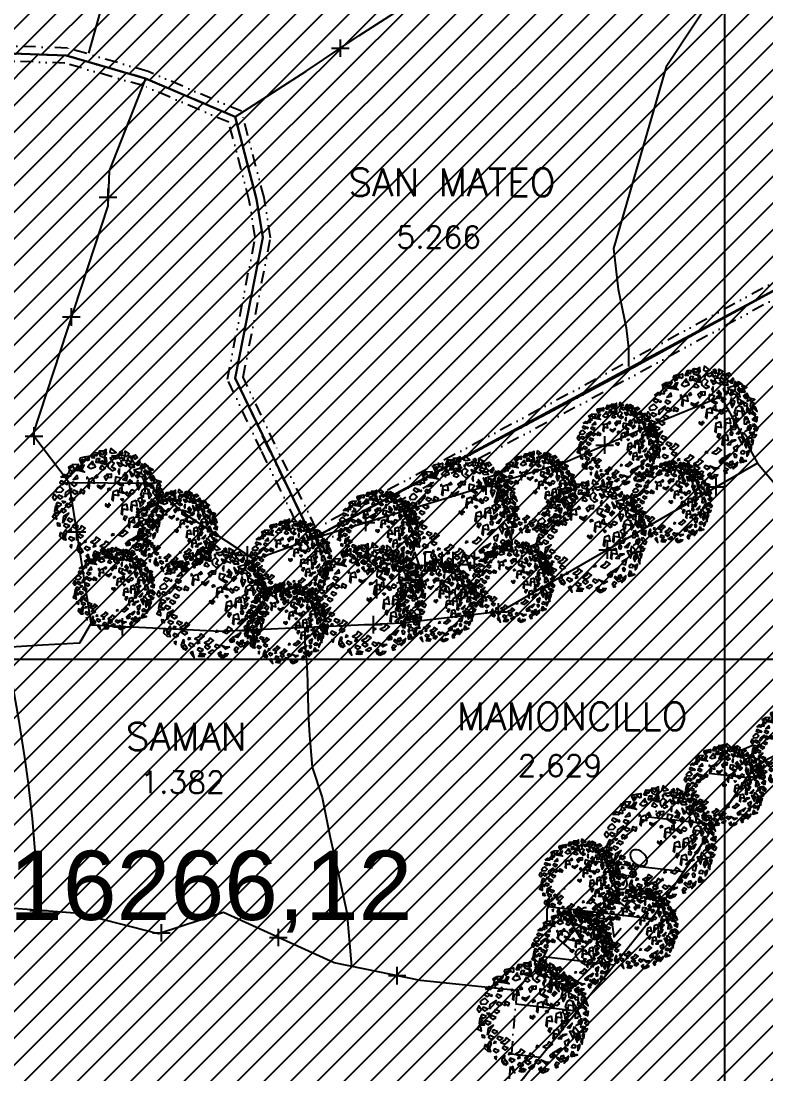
# Model space of a CAD drawing. Extents: x 14987 to 28539, y 5455 to 9112.
# Drawn here: x 23415.8 to 23712.2, y 5932 to 6351.1 of the extents above; entities that cross this region are included whole.
import ezdxf
from ezdxf.enums import TextEntityAlignment as Align

# ---------------------------------------------------------------- set-up
doc = ezdxf.new("R2010")
doc.units = 0
doc.header["$LTSCALE"] = 10
doc.header["$MEASUREMENT"] = 0
doc.header["$PDMODE"] = 2
doc.header["$PDSIZE"] = 3.5
doc.linetypes.add('DASHDOT', pattern=[1, 0.5, -0.25, 0, -0.25])
doc.linetypes.add('DIVIDE', pattern=[1.25, 0.5, -0.25, 0, -0.25, 0, -0.25])
for name, color, linetype in [('ARBOL4', 76, 'Continuous'), ('CANO', 5, 'DIVIDE'), ('CERCO', 2, 'Continuous'), ('COORD', 8, 'Continuous'), ('COORDENADAS', 1, 'Continuous'), ('DIV-', 5, 'Continuous'), ('HOJA', 8, 'Continuous'), ('PUA', 1, 'Continuous'), ('R', 1, 'Continuous'), ('r-100', 6, 'Continuous'), ('R-100B', 6, 'Continuous'), ('R60', 2, 'Continuous'), ('RASTROJO', 2, 'DASHDOT')]:
    doc.layers.add(name, color=color, linetype=linetype)
doc.styles.add('textstyle3', font='romans', dxfattribs={"width": 0.8})
doc.styles.add('textstyle4', font='')
doc.styles.add('textstyle5', font='Arial.ttf')
doc.styles.get('textstyle4').set_extended_font_data('simplex')
pattern_1 = [(45, (2299.249111823256, 0), (-5.303300858899106, 5.303300858899107), [])]

# ---------------------------------------------------------------- blocks, each defined once
blk = doc.blocks.new('DEC1')
for points in [[(-17.825703, 50.144688), (-15.340965, 55.637398), (-11.893769, 55.47501800000001), (-12.802246, 52.160138), (-14.540878, 53.42951800000001), (-15.347061, 51.420148), (-14.679306, 50.283108)], [(-10.286347, 57.002498), (-6.6363528, 53.17397800000001), (-4.977264, 55.300948), (-2.322731000000001, 54.024758), (-2.654549000000001, 58.704078), (-5.6409073, 57.002498)], [(2.096442999999999, 60.253408), (0.9954449999999992, 56.15172800000001), (3.318161, 54.875548), (7.299967000000001, 55.726328)], [(13.272677, 57.002498), (10.949967, 55.726328), (12.609047, 54.024758), (14.268137, 54.875548)], [(16.259037, 52.323198), (16.922667, 53.599378), (16.590857, 57.002498), (20.904477, 54.450148), (17.918117, 51.472418)], [(-38.104163, 42.886048), (-35.982343, 39.207198), (-33.437553, 39.947208), (-31.223573, 43.364378)], [(-27.902623, 48.490098), (-28.642653, 45.945318), (-26.266303, 45.915268), (-25.694743, 47.690008)], [(-22.482173, 47.292998), (-22.915303, 48.664658), (-25.556323, 50.836408), (-20.701343, 52.08181800000001), (-20.707443, 47.864548)], [(-17.061733, 46.095918), (-21.688173, 40.867878), (-18.577893, 39.165388), (-13.789101, 40.946228), (-14.889992, 43.454908), (-16.965533, 43.184148)], [(-12.70607, 49.248398), (-13.313744, 45.632738), (-10.937401, 45.602688), (-9.258873000000001, 49.08602800000001)], [(-2.654549000000001, 51.047028), (-4.645447000000001, 48.49467800000001), (-3.318176, 45.091538), (-1.990913000000001, 46.793108)], [(2.322716, 47.218508), (-1.327278, 43.815368), (-0.6636500000000005, 40.41222800000001), (3.318161, 37.009098), (6.636337000000001, 38.710668), (2.654525999999999, 40.837618), (5.309077, 44.666158)], [(2.654525999999999, 51.897798), (6.304517000000001, 49.345458), (10.949967, 51.047028), (8.959067, 52.748598), (6.304517000000001, 51.897798)], [(19.245397, 47.643888), (12.277227, 47.218508), (13.272677, 43.815368), (17.918117, 41.688418), (18.913577, 44.240768), (17.254487, 45.516938)], [(21.568117, 51.047028), (27.209017, 53.17397800000001), (29.531737, 50.621628), (26.545377, 48.920058), (26.21355700000001, 51.047028), (24.222657, 50.196248), (23.890837, 48.920058)], [(24.554477, 46.793108), (21.568117, 44.666158), (23.227197, 42.964588), (26.877177, 44.240768)], [(25.549927, 37.859878), (32.186277, 39.561448), (34.177167, 43.389968), (33.18171700000001, 35.307528), (29.199917, 34.882128)], [(31.522627, 48.069288), (29.863537, 46.367708), (28.536287, 43.389968), (32.186277, 45.516938)], [(36.83170700000001, 44.240768), (35.836257, 42.539188), (37.163527, 41.263018), (40.481707, 41.688418)], [(-44.56138300000001, 31.83134799999999), (-39.273253, 31.705098), (-39.60409299999999, 34.382268), (-36.824663, 35.356908), (-40.36806299999999, 38.431048), (-41.276543, 35.116178)], [(-31.801213, 37.37235800000001), (-27.415503, 38.148518), (-25.333863, 42.636518), (-27.944843, 42.431948), (-29.220293, 39.953298)], [(-12.277245, 32.75517800000001), (-14.599968, 30.628218), (-13.604515, 29.777438), (-11.2818, 30.628218)], [(-7.2999881, 42.539188), (-9.290886, 39.136068), (-5.6409073, 37.859878), (-3.981812000000001, 39.136068)], [(-1.990913000000001, 33.180578), (-4.977264, 30.628218), (-3.318176, 27.225088), (-0.9954599999999996, 30.202838)], [(10.949967, 39.136068), (9.622696999999999, 36.15830800000001), (10.618147, 33.605958), (10.949967, 36.15830800000001)], [(15.927217, 35.307528), (16.922667, 29.777438), (14.268137, 28.075868), (17.918117, 26.799688), (19.245397, 31.479008)], [(23.890837, 30.202838), (21.568117, 37.009098), (25.218107, 32.329788)], [(29.531737, 34.031358), (28.536287, 31.053608), (36.499887, 31.479008), (33.18171700000001, 34.456738)], [(37.495347, 38.28527800000001), (35.836257, 35.732928), (38.15897699999999, 34.031358), (41.47715700000001, 34.031358), (38.15897699999999, 35.307528)], [(40.813507, 40.41222800000001), (40.481707, 39.136068), (42.804427, 37.43447800000001), (45.458957, 37.859878)], [(-42.472623, 24.672728), (-44.131713, 23.396548), (-42.804433, 22.971158)], [(-32.518103, 32.329788), (-36.831723, 28.075868), (-31.854473, 28.926648)], [(-22.563583, 30.628218), (-22.563583, 28.50124799999999), (-21.568133, 29.352038)], [(-5.6409073, 20.844198), (-7.963623, 18.291858), (-11.2818, 20.418808), (-11.2818, 22.120378), (-7.963623, 20.844198), (-4.313629000000001, 22.971158)], [(6.636337000000001, 30.628218), (6.304517000000001, 25.523518), (13.272677, 21.26959799999999), (14.931767, 22.120378), (9.290877, 25.098128), (12.277227, 29.352038)], [(21.568117, 28.075868), (20.240847, 25.098128), (22.231747, 24.247348), (23.890837, 25.948898)], [(29.863537, 27.650488), (28.536287, 22.971158), (30.527177, 17.441068), (32.186277, 20.418808), (29.863537, 22.120378)], [(35.504437, 27.650488), (36.168077, 22.120378), (39.154437, 21.69499799999999), (40.813507, 23.821948)], [(44.795317, 26.374298), (42.804427, 28.075868), (42.472607, 29.777438), (43.799877, 31.053608), (46.45441700000001, 29.352038)], [(46.45441700000001, 20.844198), (44.463497, 22.120378), (42.472607, 21.26959799999999), (42.804427, 19.568028), (45.458957, 19.142638)], [(49.772577, 26.799688), (48.445307, 25.098128), (50.436227, 23.396548), (53.754397, 25.523518)], [(-52.427143, 19.568028), (-50.104423, 20.844198), (-46.786243, 17.441068), (-49.10897300000001, 14.888718), (-53.754413, 14.463338), (-54.418043, 17.441068)], [(-45.12715300000001, 9.784017999999996), (-44.46352300000001, 14.463338), (-38.490813, 18.717258), (-39.818083, 15.739508)], [(-30.195383, 13.187148), (-28.536293, 17.866458), (-25.218123, 16.164898), (-26.213573, 13.187148), (-27.872663, 14.463338)], [(-0.6636500000000005, 18.717258), (0.6636280000000001, 19.142638), (1.659081, 17.441068), (-0.6636500000000005, 16.590288)], [(18.581767, 15.739508), (16.922667, 13.187148), (19.245397, 11.060198), (21.236297, 11.910978), (19.577217, 13.612548)], [(40.481707, 17.015668), (43.799877, 11.910978), (41.47715700000001, 8.507848), (41.145337, 11.910978)], [(48.77712699999999, 16.164898), (48.445307, 12.761768), (50.76803699999999, 11.060198), (52.09530700000001, 13.187148)], [(51.09984700000001, 20.418808), (52.09530700000001, 16.590288), (56.077117, 13.187148), (54.418027, 17.866458)], [(-52.427143, -0.8507690000000006), (-55.081683, 0.4253999999999989), (-56.077133, -5.104706), (-55.081683, -6.380874500000001), (-50.436243, -6.380874500000001), (-51.099873, -5.104706), (-53.754413, -4.253914)], [(-48.44533300000001, 5.530107999999999), (-46.786243, 3.828518), (-44.795343, 5.104708)], [(-0.6636500000000005, 1.276168999999999), (-2.322731000000001, 0.4253999999999989), (-1.327278, -0.4253840000000002), (0, 0)], [(29.531737, 7.231658), (31.854457, 4.679317999999999), (32.186277, 0), (35.504437, 3.403137), (33.513537, 9.784017999999996)], [(46.45441700000001, 6.380877999999998), (46.122607, 4.679317999999999), (43.468057, 5.104708), (43.799877, 7.657058)], [(49.44076699999999, 0.4253999999999989), (49.772577, -4.679306), (43.799877, -7.231651), (47.44985700000001, -3.828529)], [(52.09530700000001, 5.955488), (54.086217, 3.403137), (55.745307, 4.679317999999999), (54.418027, 8.082457999999999)], [(-47.449883, -17.015672), (-46.45443299999999, -9.784004), (-41.145353, -6.8062664), (-44.131713, -11.06018)], [(30.195357, -3.828529), (28.536287, -5.5300902), (29.863537, -6.8062664)], [(50.436227, -9.784004), (51.09984700000001, -13.187141), (53.754397, -13.187141), (55.41348699999999, -10.634796), (53.090757, -11.06018)], [(-50.76805299999999, -17.015672), (-50.436243, -19.993412), (-52.427143, -19.568022), (-52.75896299999999, -16.590282)], [(47.11805700000001, -15.739494), (45.127137, -17.866462), (46.122607, -22.120372), (48.445307, -19.568022)], [(-45.458983, -31.478992), (-46.786243, -26.799672), (-44.46352300000001, -23.396552), (-43.468073, -26.374292), (-44.46352300000001, -28.075852)], [(48.11349700000001, -26.799672), (45.127137, -28.501252), (45.458957, -32.755162), (47.11805700000001, -30.202822)], [(20.572657, -34.456732), (16.922667, -37.859872), (18.249947, -39.986832), (21.236297, -38.285262)], [(24.554477, -39.561442), (23.890837, -40.837612), (27.872647, -44.66614199999999), (34.508987, -42.53917199999999), (32.186277, -40.41222199999999), (27.872647, -41.688402)], [(38.15897699999999, -36.583692), (38.82261699999999, -39.136042), (45.127137, -37.434482)], [(-28.204473, -43.38997199999999), (-32.518103, -44.240752), (-30.195383, -47.218492), (-26.545393, -46.367702)], [(-11.2818, -55.300932), (-13.936333, -51.472412), (-10.286347, -51.472412), (-7.963623, -52.323192)], [(9.622696999999999, -56.151712), (6.304517000000001, -54.024762), (8.295417, -52.748592), (8.959067, -53.173982), (12.277227, -53.173982), (12.277227, -51.472412), (15.595407, -51.897802), (14.268137, -54.024762)], [(22.563567, -50.621622), (25.218107, -49.77084199999999), (22.563567, -48.069272)]]:
    blk.add_lwpolyline(points, close=True)
at = {"style": 'textstyle3', "width": 0.8, "flags": 1}
blk.add_attdef('ESTCODE', (0, 0), '', height=0.7, dxfattribs=at)
blk = doc.blocks.new('A$C3B855193')
for p, q in [((3.911890878393592, 4.032597189156125), (4.161890878393592, 4.032597189156125)), ((4.036890878393592, 3.907597189156125), (4.036890878393592, 4.157597189156125))]:
    blk.add_line(p, q)
for points in [[(3.644432828650616, 7.798898150942962), (3.789167226595162, 7.685898781363788), (3.663194266450763, 7.381626502621723), (3.437209474202411, 7.45974577547099), (3.283157122172874, 7.743878888075937), (3.454600822629651, 7.867517735295281)], [(4.640185552534974, 7.633294273635637), (4.77668355824119, 7.293166004220762), (4.938087470348806, 7.387402274224206), (5.076107322359166, 7.237084242469699), (5.174978842207087, 7.54670352537068), (4.939101428976238, 7.513940916017709)], [(5.520491059380928, 7.524333262860315), (5.344264845335407, 7.28869321384007), (5.46093337451493, 7.14690098715262), (5.739005999099716, 7.099342847147324)], [(1.360617242281676, 6.693358533036989), (1.180103553690901, 6.590845284351582), (1.152771152968077, 6.729226062175536), (1.333284568237429, 6.831739947527565)], [(2.344436177265471, 7.240808685166317), (2.353131332818406, 7.444694819418919), (1.973840161036235, 7.356922154035798), (1.919798553301175, 7.258664756059447), (2.046768380558747, 6.962905096750889), (2.109879339761185, 7.04003662287188), (2.091492161542142, 7.232296292417297)], [(2.859516715488393, 7.161703171245227), (2.796528643749638, 7.009566348570637), (2.932194963560053, 6.91769339748967)], [(3.221041934571796, 7.066714199596642), (3.537097050009443, 7.152358932792199), (3.971176897534208, 6.888365169622019), (3.745316361582776, 6.891479733558746)], [(4.241510396696798, 7.304649475558392), (4.114913791698958, 7.375397464772044), (4.124108036129877, 7.279267157325567)], [(5.001088206707744, 6.880162266966881), (4.612354843198436, 7.038527307526881), (4.802560071479135, 6.744896053079654)], [(5.341725947094496, 6.972344514433754), (5.511012313568015, 6.714335112891188), (5.853643974334114, 6.704470696932511), (5.769256008268954, 6.865111742280072), (5.576587855043247, 6.878568572017)], [(6.156112161000872, 7.028005953847644), (5.973867907048467, 7.005566904730571), (6.036905460270834, 6.853451301104869), (6.165519191635056, 6.865569429926403)], [(6.228049310549684, 6.650184687076549), (6.303539953633461, 6.715251034826695), (6.369623292761632, 6.942754543164704), (6.581611394908779, 6.667693894833221), (6.312945164291555, 6.552815237595851)], [(0.5848941902409024, 5.960034245904598), (0.8465340168385631, 6.172432300232453), (1.126684221976042, 6.117567030778455), (0.9643092363200196, 5.972802038382326), (0.8287688094849677, 5.989671737181645)], [(1.451309936991168, 6.48210172448325), (1.938933881861009, 6.616381724630797), (2.273625025990073, 6.359758269511046), (1.921168929174062, 6.433621270908558)], [(3.845825125600536, 6.209073076293212), (4.18908765877369, 6.231339920601265), (4.171447707728836, 5.973575831947386), (3.95465652324478, 5.955564524028753), (3.990560796878326, 6.096074253356885)], [(5.164833281736674, 6.19988365121748), (5.029416201210497, 6.141749004449458), (5.110790941834997, 6.101625938921492)], [(6.299987460110318, 6.272364603614923), (5.840685086843408, 6.424021062963402), (5.817303846734065, 6.179467217824521), (6.06157192999324, 5.9232549874984), (6.191201502652617, 6.061912641744367), (6.117234135171733, 6.186654958642807)], [(6.619744940452169, 6.08121811072944), (6.37293890429962, 6.021082952292037), (6.43597626619699, 5.868967794332971), (6.703626663546407, 5.857308663800561)], [(6.536878195301978, 6.431665581439974), (6.954493920167875, 6.423598137995416), (7.038374979263349, 6.199688481411776), (6.802497011362304, 6.166925407737393), (6.835793661761105, 6.312313178821979), (6.685829072212466, 6.308719772734245), (6.631688705310768, 6.235128301595551)], [(7.179558819345377, 6.139098588668423), (7.035571890703343, 5.802073987312603), (7.216335422446406, 5.754579987870439), (7.207638738568569, 5.550693725309484), (7.496486127589796, 5.699715310071176), (7.306528638403309, 5.843338948459863)], [(0.9340504474773828, 5.585743005289642), (0.617621836458579, 5.725110578855613), (0.5184827984685283, 5.582472717987573), (0.7084394241316123, 5.438849334710759)], [(1.760811090548496, 5.486194618323608), (1.444382479529692, 5.625562191889579), (1.345243441539642, 5.482924331021539), (1.535200067202726, 5.339300947744725)], [(2.928383309083522, 5.953095881689457), (2.594314747019862, 5.834699366601549), (2.513936600187113, 5.274791130745514), (2.613449407079744, 5.192416048185404), (2.648855202144815, 5.632940973211514), (3.001310796439418, 5.559078510084911)], [(5.58139737984922, 5.603121217814206), (5.382495940364451, 5.692866865021872), (5.35553748056441, 5.606236055072356), (5.473188580409658, 5.481610183801459)], [(6.340351733598506, 5.553653837878441), (6.069270937325903, 5.587393101777088), (6.087781917000559, 5.32013013408332), (6.214379303525375, 5.249382080757782)], [(7.008987311695371, 5.490431729656274), (6.792072198900104, 5.547424366650235), (6.611682793938391, 5.369906345385624), (6.756293017582445, 5.331911493719004)], [(7.724981586900139, 5.439582015306265), (7.433748677797093, 5.397571181523794), (7.415983361114927, 5.214810873139635), (7.578980972307775, 4.984556215591896)], [(0.2981645730858058, 4.535944585462419), (0.1260975010970116, 4.787325369532168), (-3.520109297e-07, 4.558057526381221), (0.1539286537097335, 4.348928759343615)], [(0.7715646797726183, 4.567842439905162), (0.4551360687538146, 4.707210013471133), (0.3559970307637639, 4.564572152603093), (0.5459536564268479, 4.420948769326279)], [(1.624632288483108, 4.40385264587273), (1.308203677464304, 4.543220219438702), (1.209064639474253, 4.400582358570661), (1.399021265137337, 4.256958975293847)], [(1.826758007654925, 4.929055540131384), (1.510329396636122, 5.068423113697356), (1.411190358646071, 4.925785252829315), (1.601146984309155, 4.782161869552501)], [(4.64570103074697, 5.076512803420407), (4.31163246868331, 4.958116288332499), (4.231254321850561, 4.398208052476464), (4.330767128743192, 4.315832969916354), (4.366172923808263, 4.756357894942464), (4.718628518102866, 4.682495431815861)], [(5.004450366124119, 4.855055146510529), (4.778466601392026, 4.93317378224795), (4.82318952255047, 5.202565136593499), (4.931522804971438, 5.249072690015064), (4.940965570023545, 5.002934702398161), (5.176144169388537, 4.828686140769012)], [(5.889628668214565, 4.959851886310765), (5.645505055675542, 5.080221419882747), (5.474185556851401, 4.881577991084187), (5.727253764554969, 4.815086702914649)], [(6.901277537467132, 5.068904226612306), (6.584848817119758, 5.208272054844926), (6.386320627226866, 5.073005968291024), (6.278486124027937, 4.726482518838198), (6.477512265151251, 4.56173288170605), (6.504096647367797, 4.873375597762347), (6.820401576064672, 4.809011396109009)], [(7.208261391437537, 5.175674011698954), (7.145524496315028, 4.873530347472982), (7.380827879314992, 4.624277604919365), (7.43474559957455, 4.797539116139848), (7.308023464946547, 4.943291267623192)], [(7.82347741642919, 4.639174165603623), (7.678743291806066, 4.752172898516174), (7.615756220079133, 4.600037259151053), (7.715269663638386, 4.517662449912367)], [(0.6704298412576088, 4.037209836496158), (0.3540012302388051, 4.17657741006213), (0.2548621922487544, 4.033939549194089), (0.4448188179118384, 3.890316165917276)], [(1.353092222806035, 3.97403938507402), (1.036663611787231, 4.113406958639992), (0.9375245737971802, 3.970769097771951), (1.127481199460264, 3.827145714495138)], [(3.894658378544366, 4.003333633534316), (3.795146517974301, 4.085708443748032), (3.768187803507611, 3.999077524469946), (3.831547934151445, 3.92620082041401)], [(5.005074300525974, 4.480035960442846), (5.068434176503159, 4.407159147058341), (4.987308757159322, 4.297274423737331), (4.869657219999797, 4.421901313674824)], [(5.302232395149524, 4.067902487635571), (4.968163833085864, 3.949505972547664), (4.887785686253115, 3.389597736691629), (4.987298493145746, 3.307222654131519), (5.022704288210817, 3.747747579157628), (5.37515988250542, 3.673885116031025)], [(5.962929651151619, 4.34082220794469), (5.628861089087959, 4.222425692856782), (5.54848294225521, 3.662517457000747), (5.647995749147841, 3.580142374440638), (5.683401544212912, 4.020667299466747), (6.035857138507515, 3.946804836340144)], [(6.514785354824461, 3.877198456245806), (6.189910763870298, 3.662672270378044), (6.00902348967459, 3.785169781799498), (6.027535141547652, 3.517907004660493), (6.361729233241475, 3.561299357478707)], [(6.62249681236808, 4.298725550932689), (6.396635639750027, 4.301839841547993), (6.261343815532591, 4.1687016691769), (6.432912772298108, 4.217336990793173)], [(7.390893187907498, 4.00312015835858), (7.17335564892775, 4.435133737284428), (6.983896865166518, 4.278741651541841), (6.975450885231159, 3.924847892108108), (7.16515854493143, 3.93123147001366), (7.201061545231731, 4.071740652698946)], [(7.48183539522265, 3.641855115289232), (7.264795971466178, 3.773852588529056), (7.201808899739245, 3.621716949163934), (7.382820793577071, 3.424215638817986)], [(7.607185620501655, 4.321147298641813), (7.706574171097365, 4.313776924994244), (7.914170384460105, 4.427916720383262), (7.86957125495216, 4.083521739458432), (7.598365508318516, 4.192265572648186)], [(7.67104466637822, 3.94825543554743), (7.960638355230856, 3.647252260797965), (7.861623663561501, 3.429611237672052), (7.671666764576993, 3.573235257615488), (7.798014493635795, 3.652495776238871), (7.68943260859721, 3.755996093987719), (7.59911249948083, 3.742240959125128)], [(0.0023664131501562, 3.132982425851704), (0.1735614289928908, 3.406629335241448), (0.2733233658411893, 3.174246909498998), (0.282642065921372, 3.003113185128)], [(0.9991193993746574, 3.59501566221199), (0.6826907883558537, 3.734383235777962), (0.583551750365803, 3.591745374909921), (0.773508376028887, 3.448121991633108)], [(1.479510326635372, 2.938042155958937), (1.163081715616568, 3.077409729524909), (1.063942677626517, 2.934771868656868), (1.253899303289601, 2.791148485380055)], [(5.341509373734089, 3.173356210346543), (5.133662374432445, 3.209224102830288), (5.061731754189722, 3.003209536384212), (5.170313639228305, 2.899709218635364), (5.233300710955239, 3.051844858000485)], [(5.804362736252862, 3.14349475838069), (5.470294174189202, 3.025098243292782), (5.389916027356453, 2.465190007436747), (5.489428834249083, 2.382814924876638), (5.524834629314155, 2.823339849902747), (5.877290223608758, 2.749477386776144)], [(6.208547582028325, 3.3204044209813), (5.982687682743516, 3.323519258239451), (5.982936922027753, 3.173511660390462), (6.136615415130935, 3.114389944558999)], [(6.407449576183289, 3.230659238095043), (6.777296518905132, 3.564568734792731), (6.579142515924303, 3.204290487465399)], [(6.940294239426549, 3.334313822578342), (7.230013184587925, 2.958307122225807), (7.528177563041814, 2.93619545464025), (6.986387804628097, 2.778662033099772), (6.850472882200068, 3.020542855351151)], [(7.753539983769969, 3.233096996389546), (7.59985958066692, 3.292217892256739), (7.374000228024958, 3.295331456181645), (7.609179354728003, 3.121083422540568)], [(1.226672341719004, 2.533750455393983), (0.9102437307001998, 2.673118028959955), (0.8111046927101491, 2.530480168091914), (1.001061318373233, 2.386856784815101)], [(1.381870658432036, 2.193828540282084), (1.228191998905083, 2.25294867666031), (1.183218705761253, 2.133566469704347)], [(1.8461247827238, 2.483214499988362), (1.529696171704996, 2.622582073554334), (1.430557133714945, 2.479944212686293), (1.620513759378029, 2.336320829409479)], [(2.067897691876504, 2.538377615921164), (1.968883636873771, 2.320736866116674), (1.680036429850154, 2.171715208685942), (1.987395225080172, 2.053474061645527), (2.339229058164089, 2.354631167116384)], [(6.408196657369379, 2.780636171226654), (6.074002748973204, 2.73724163508715), (5.776335665778322, 2.45933910698655), (6.01126518985193, 2.435097761206417), (6.056113012001266, 2.629486417615504)], [(6.562374539029081, 2.421498896352015), (6.228429596595721, 2.228097399030144), (6.282970688387294, 2.026339278961532), (6.463732432952838, 1.978845929809771)], [(6.805376547456893, 2.976163616767143), (6.588585362972837, 2.95815230884851), (6.833331409723687, 2.462763570999294), (6.932220845084302, 2.755408119728278)], [(7.293871957143067, 2.585415895798045), (7.086025867829468, 2.621283424936591), (7.041177499037287, 2.426896041860748), (7.131870467068202, 2.215638596640388), (7.122426983353046, 2.461776501935854)], [(7.519980185724069, 2.432293824036104), (7.429662533250402, 2.418538235804538), (7.384812891124977, 2.224150306085849), (7.484450681004924, 2.06677233458929)], [(7.654899424348393, 2.790443939823526), (7.519357724180098, 2.807313091979999), (7.474385372412419, 2.687929781150074), (7.592162138548543, 2.488299429276172)], [(0.5195647775784824, 1.778809236579865), (0.5642876167405002, 2.048200781925401), (0.6999526632176702, 1.956327284201588), (0.691008478035259, 1.902448083799209), (0.7817008994233277, 1.691191911912093), (0.8900341818442965, 1.737699465333657), (0.953643988436625, 1.514815200088262), (0.7819504120289889, 1.541183677396483)], [(1.58064516515038, 1.598827165750363), (1.264216554131576, 1.738194739316334), (1.165077516141526, 1.595556878448294), (1.35503414180461, 1.45193349517148)], [(2.212739238812454, 1.788338520016323), (1.89631062779365, 1.927706093582294), (1.7971715898036, 1.785068232714254), (1.987128215466684, 1.64144484943744)], [(3.117172752255662, 1.729794214791255), (3.01815869725293, 1.512153464986765), (2.729311490229312, 1.363131807556033), (3.036670285459331, 1.244890660515618), (3.388504118543247, 1.546047765986475)], [(4.413102066715384, 1.899121326372349), (4.259423407188431, 1.958241462750574), (4.214450114044601, 1.838859255794611)], [(5.099129100159852, 2.243670402011428), (5.000115045157119, 2.026029652206939), (4.711267838133502, 1.877007994776207), (5.01862663336352, 1.758766847735791), (5.370460466447437, 2.059923953206648)], [(6.021330498444435, 1.813940314645633), (5.787024619224266, 1.46316139247005), (5.506873777420165, 1.518026388602625), (5.714470354128103, 1.632167093979689)], [(6.428327184530613, 1.538319731450417), (6.455161196708739, 1.699955695979109), (6.346579584991577, 1.803455377061336), (6.247315654037985, 1.73582195178441), (6.292786484374139, 1.555190066916358)], [(6.89818577605876, 1.489839859878063), (6.753575997756332, 1.527835430532742), (6.699658187472998, 1.354572372657592), (6.925767962708668, 1.201450210871876)], [(6.735063435895224, 1.795098571016946), (6.788981429476205, 1.968359445570806), (6.888245360429798, 2.035992870847731), (7.005771977293638, 1.986370480168016), (6.969992959968833, 1.770857225236813)], [(1.225348850305367, 1.106056444521953), (1.352069438278703, 0.9603043830623839), (1.387848455603508, 1.175817637993587)], [(1.983929429857939, 1.281600263993019), (1.884541242607427, 1.288971547628634), (1.749622913971149, 0.9308210684960128), (2.06642538391631, 0.5664420981565579), (2.138356550801879, 0.7724553912693906), (1.939205680707876, 1.012209081992681)], [(2.431145718811194, 1.385245139152175), (2.277467059284242, 1.444365275530401), (2.232493766140411, 1.324983068574438)], [(2.705771798730447, 0.916584667464276), (2.389343187711643, 1.055952241030248), (2.290204149721592, 0.9133143801622071), (2.480160775384676, 0.7696909968853934)], [(3.101164690444875, 1.094660859745091), (2.947486030917923, 1.153780996123316), (2.902512737774092, 1.034398789167353)], [(3.787191723889343, 1.43920993538417), (3.688177668886611, 1.221569185579681), (3.399330461862993, 1.072547528148949), (3.706689257093012, 0.9543063811085335), (4.058523090176928, 1.25546348657939)], [(3.843540064967564, 0.7649747725874194), (3.52711145394876, 0.9043423461533912), (3.427972415958709, 0.7617044852853505), (3.617929041621793, 0.6180811020085368)], [(4.551485711830318, 0.8155117423231505), (4.235057100811514, 0.9548793158891222), (4.135918062821464, 0.8122414550210816), (4.325874688484547, 0.6686180717442679)], [(5.209953812720922, 0.7900993016432531), (4.894023298270619, 0.6294515155183924), (4.568277324821556, 0.9399523321042258), (4.884704516519019, 0.8005849032263139)], [(5.507495875618938, 1.143006210670684), (5.390094151718639, 1.117624165759282), (5.344622774739639, 1.298257323960578), (5.516191731505157, 1.346892645576852)], [(5.63459032251863, 0.7722427524376312), (5.52650648903666, 0.5757269371683145), (5.653103157701161, 0.5049789752868055), (5.833492316673594, 0.6824975695513751)], [(6.193896412346902, 1.262545244865952), (5.968161132704211, 1.190656283199607), (5.923313037233453, 0.9962682634571429), (6.095005976974468, 0.9698995128274981)], [(6.528213577028177, 1.230933888783446), (6.311672541816405, 1.062914619670625), (6.203837374618712, 0.7163909605630394), (6.45640693976095, 0.9499152500914523)], [(2.545352963566633, 0.4968354447407974), (2.400992061203244, 0.384822507558443), (2.681640744909198, 0.0299420424064665)], [(3.325224239735243, 0.5880979143377497), (3.008795628716439, 0.7274654879037215), (2.909656590726388, 0.5848276270356808), (3.099613216389472, 0.4412042437588671)], [(3.440347217437134, 0.1304826095958838), (3.250389681786004, 0.2741063562178971), (2.988626782200893, 0.1367120107907622), (3.196472508169293, 0.10084357166417)], [(4.117304326414266, 0.496157311101042), (3.927471264417156, 0.5647779501294679), (3.68384734108822, 0.38513122432499), (3.909831313372302, 0.3070138614755891)], [(4.587163191263836, 0.4476768028620657), (4.388634973713792, 0.3124113076378885), (4.461189512131378, 0.1434049694616277), (4.669035283111666, 0.1075373036623697), (4.578467316722842, 0.2437911139510893)]]:
    blk.add_lwpolyline(points, close=True)
at = {"xscale": 0.0692855676280715, "yscale": 0.0692855676280715, "zscale": 0.0692855676280715}
blk.add_blockref('DEC1', (4.019082092985514, 3.890503030827063), dxfattribs=at)

msp = doc.modelspace()

# ---------------------------------------------------------------- hatches: boundary and pattern name
at = {"layer": 'COORDENADAS', "true_color": 0xe60000, "transparency": 33554687}
h = msp.add_hatch(dxfattribs=at)
h.set_pattern_fill('LINE', color=1, scale=60, angle=45, style=0, pattern_type=0)
h.set_pattern_definition([(45, (4432.520505406585, 1.3642e-12), (-5.303300858899106, 5.303300858899107), [])])
h.paths.add_polyline_path([(23082.71445548926, 6531.279213188714), (23082.51731819651, 6531.478454390023), (23321.60260775517, 6761.995608380687), (23538.9017951201, 7063.062606782868), (23646.07097646744, 7237.818913019201), (23741.13560775516, 7393.853108380693), (23829.56012132933, 7538.988556116431), (23938.8136077556, 7718.311608381411), (23969.42956946791, 7766.817230911377), (24140.91860775516, 8042.890608380691), (24178.69760775517, 8048.730608380688), (24189.83760775517, 8044.084608380687), (24203.97660775516, 8020.355608380688), (24209.12760775517, 8003.79360838069), (24215.23960775516, 7990.136608380691), (24225.03260775517, 7981.417608380693), (24228.98060775516, 7979.205608380694), (24231.82560775516, 7978.27460838069), (24269.18694468689, 7949.65658681878), (24293.86577491976, 7930.753106544033), (24263.41660775517, 7900.026608380698), (24207.03960775516, 7661.555608380692), (24195.53660775517, 7556.012608380687), (24195.50823096966, 7555.72691408053), (24155.66260775516, 7559.684608380693), (24165.32520122943, 7375.547761270868), (24169.17956984384, 7320.778332765649), (24174.30360775517, 7256.826608380693), (24180.47114215387, 7238.920413094694), (24177.684385036, 7232.516414153484), (24178.8894998549, 7227.554185350408), (24192.86801869906, 7117.528128667685), (24200.03481925842, 7065.937368357224), (24210.32064548512, 7003.164458674642), (24216.31066855057, 6966.138110791141), (24266.92121475583, 6953.946736554412), (24271.41260775516, 6952.823608380689), (24276.50860775516, 6952.446608380688), (24472.96390835839, 6915.747374381862), (24512.12931015965, 6908.253901750243), (24549.17365075417, 6901.391161231933), (24555.91410775516, 6900.16210838069), (24585.95688971228, 6895.078867065725), (24644.04460775516, 6886.66460838069), (24703.85529339992, 6877.710841197299), (24698.70860775516, 6831.161608380692), (24720.50360775516, 6796.817608380687), (24710.35660775517, 6777.568608380691), (24724.48160775517, 6776.08160838069), (24708.20560775516, 6745.57960838069), (24711.97060775516, 6716.635608380694), (24721.4524009106, 6692.89068621073), (24721.21468684272, 6690.37133840023), (24720.35307625568, 6687.341519720081), (24706.47008564082, 6654.382034190038), (24680.18653094467, 6599.962885393104), (24684.9267132126, 6482.973859780547), (24688.01960775517, 6450.18760838069), (24749.53460775517, 6386.905608380691), (24773.16821140741, 6338.366692883197), (24764.76858189628, 6334.465338793854), (24761.46860775516, 6332.932608380693), (24749.83445832648, 6327.359766460182), (24740.88860775517, 6324.347608380694), (24691.26160775516, 6303.588608380688), (24654.16360775517, 6278.144608380692), (24533.05660775516, 6237.083608380691), (24404.18060775517, 6226.790608380693), (24352.30560775517, 6223.505608380689), (24311.35860775517, 6218.425608380688), (24233.94760775517, 6177.309608380693), (24166.28760775516, 6142.622608380688), (24143.60960775516, 6141.074608380693), (24060.46760775516, 6145.34860838069), (24026.29860775516, 6152.129608380693), (23979.05260775516, 6145.475608380691), (23932.15660775516, 6142.982608380688), (23913.31660775517, 6146.830608380694), (23876.50832443271, 6132.855226862154), (23880.59460775516, 6158.355608380688), (23872.41760775516, 6188.458608380691), (23854.37460775516, 6207.065608380694), (23766.49960775516, 6222.460608380691), (23750.44360775517, 6235.272608380689), (23722.20860775516, 6247.538608380692), (23531.78860775517, 6145.088608380688), (23501.01260775516, 6208.978608380688), (23512.00460775516, 6264.906608380687), (23509.51160775516, 6280.249608380688), (23500.96460775517, 6312.994608380691), (23465.28860775517, 6328.24260838069), (23433.73160775517, 6337.383608380694), (23322.80160775517, 6341.457608380694), (23297.72360775516, 6330.148608380693), (23283.09860775516, 6315.568608380691), (23267.40760775517, 6275.765608380691), (23227.91460775516, 6248.390608380691), (23216.18246678391, 6242.583326254645), (23209.24154352429, 6239.147644763718), (23192.99060775516, 6231.103608380688), (23166.12105729749, 6235.723450595098), (23148.87348112951, 6268.540342630132), (23146.72272320486, 6308.894183308102), (23147.57631726538, 6333.858888989631), (23144.70968995889, 6337.810857006976), (23149.5390795015, 6421.826152173822), (23143.65098774116, 6459.878252102216), (23136.96846218654, 6476.215194323087), (23104.19132264553, 6502.541919611373), (23082.71445548926, 6531.279213188716), (23082.51992822051, 6531.480970878198)], flags=0)
at = {"layer": 'COORDENADAS', "true_color": 0x0075eb, "transparency": 33554687}
h = msp.add_hatch(dxfattribs=at)
h.set_pattern_fill('LINE', color=150, scale=60, angle=45, style=0, pattern_type=0)
h.set_pattern_definition(pattern_1)
h.paths.add_polyline_path([(23227.91460775516, 6248.390608380691), (23267.40760775517, 6275.765608380691), (23283.09860775516, 6315.56860838069), (23297.72360775516, 6330.148608380692), (23322.80160775517, 6341.457608380693), (23433.73160775517, 6337.383608380693), (23465.28860775517, 6328.242608380689), (23500.96460775517, 6312.99460838069), (23509.51160775516, 6280.249608380687), (23512.00460775516, 6264.906608380687), (23501.01260775516, 6208.978608380687), (23531.78860775517, 6145.088608380687), (23653.19853651809, 6209.875457164955), (23722.20860775516, 6247.538608380692), (23750.44360775517, 6235.272608380688), (23766.49960775516, 6222.46060838069), (23854.37460775516, 6207.065608380693), (23872.41760775516, 6188.45860838069), (23880.59460775516, 6158.355608380687), (23874.19725761701, 6118.433053736884), (23806.35332393851, 6098.486608458927), (23785.00787101379, 6075.017749281742), (23759.46360775516, 6062.54960838069), (23733.85760775516, 6068.122608380687), (23707.65860775516, 6054.436608380693), (23667.90160775516, 5995.451608380692), (23609.134592757, 5922.192151271574), (23548.94360775517, 5835.217608380688), (23516.35460775517, 5757.663608380692), (23473.47560775516, 5691.71060838069), (23451.05556494227, 5669.670031973077), (23432.97974134811, 5662.343146682742), (23429.32112891955, 5658.911927249305), (23426.82756369266, 5656.573344075457), (23419.24988633324, 5649.466640557748), (23417.52860775516, 5647.85260838069), (23417.12273320275, 5653.497420645796), (23414.34343818298, 5692.151232575366), (23409.49629521553, 5759.564210084649), (23314.75360775516, 5971.789608380688), (23251.22119060391, 6168.730058571422)], flags=0)
at = {"layer": 'COORDENADAS', "true_color": 0x00753b, "transparency": 33554687}
h = msp.add_hatch(dxfattribs=at)
h.set_pattern_fill('LINE', color=116, scale=60, angle=45, style=0, pattern_type=0)
h.set_pattern_definition(pattern_1)
h.paths.add_polyline_path([(23417.52860775516, 5647.85260838069), (23432.97974134811, 5662.343146682742), (23451.05556494227, 5669.670031973077), (23473.47560775516, 5691.71060838069), (23516.35460775517, 5757.663608380692), (23548.94360775517, 5835.217608380688), (23609.134592757, 5922.192151271574), (23667.90160775516, 5995.451608380692), (23707.65860775516, 6054.436608380693), (23732.95173192554, 6068.31976709343), (23759.46360775516, 6062.54960838069), (23785.00787101379, 6075.017749281742), (23806.35332393851, 6098.486608458927), (23874.19725761701, 6118.433053736884), (23964.85760775516, 6004.626608380688), (23944.17260775516, 5966.286608380691), (23855.4288713984, 5896.224070938301), (23823.60960775516, 5882.78260838069), (23786.27760775516, 5876.027608380693), (23722.97860775516, 5847.012608380694), (23686.91460775516, 5808.624608380687), (23652.82060775517, 5759.692608380687), (23632.69560775517, 5749.08560838069), (23540.98779357054, 5672.020559690963), (23521.60860775517, 5662.237608380692), (23488.89760775516, 5637.741608380693), (23473.68260775516, 5627.455608380693), (23447.64860775516, 5605.677608380687), (23418.08160775516, 5640.161608380691)], flags=0)

# ---------------------------------------------------------------- linework, layer by layer
at = {"layer": 'CANO'}
msp.add_lwpolyline([(23722.20860775516, 6247.538608380692), (23645.90260775516, 6205.893608380688), (23531.78860775517, 6145.088608380687), (23514.02760775516, 6181.418608380689), (23501.01260775516, 6208.978608380687), (23512.00460775516, 6264.906608380687), (23509.51160775516, 6280.249608380687), (23500.96460775517, 6312.99460838069), (23465.28860775517, 6328.242608380689), (23433.73160775517, 6337.383608380693), (23322.80160775517, 6341.457608380693), (23297.72360775516, 6330.148608380692), (23283.09860775516, 6315.56860838069), (23267.40760775517, 6275.765608380691), (23227.91460775516, 6248.390608380691), (23192.99060775516, 6231.103608380687), (23166.08260775516, 6235.796608380693), (23148.87348112951, 6268.540342630131)], dxfattribs=at)
at = {"layer": 'CANO', "color": 152, "true_color": 0x2a7dc6}
for points in [[(23722.05879393037, 6250.874551823485), (23644.47860246696, 6208.534145125539), (23533.11940225245, 6149.197024622851), (23516.73167508068, 6182.718004756307), (23504.14649720057, 6209.36783206141), (23515.05211974647, 6264.856338042766), (23512.45008408022, 6280.870390681043), (23503.49593833698, 6315.175234762323), (23466.2992201037, 6331.073193042987), (23434.2111772197, 6340.368018279949), (23322.20919206455, 6344.481387860063), (23295.99240025111, 6332.658846245175), (23280.53722967739, 6317.251230042439), (23264.95047110321, 6277.712656877688), (23226.38647241519, 6250.981604182671), (23192.53927674784, 6234.227610610867), (23168.0516936739, 6238.498467878822), (23151.83430810379, 6269.355220512433)], [(23722.35842157996, 6244.202664937899), (23647.32661304335, 6203.253071635835), (23530.45781325788, 6140.980192138523), (23511.32354042964, 6180.119212005071), (23497.87871830976, 6208.589384699963), (23508.95709576385, 6264.956878718607), (23506.57313143011, 6279.628826080331), (23498.43327717335, 6310.813981999057), (23464.27799540663, 6325.412023718392), (23433.25203829063, 6334.399198481437), (23323.39402344578, 6338.433828901323), (23299.45481525921, 6327.638370516209), (23285.65998583294, 6313.885986718942), (23269.86474440712, 6273.818559883694), (23229.44274309513, 6245.79961257871), (23193.44193876249, 6227.979606150506), (23164.11352183643, 6233.094748882564), (23145.91265415523, 6267.725464747828)]]:
    msp.add_lwpolyline(points, dxfattribs=at)
at = {"layer": 'CERCO'}
msp.add_line((23708.75160775516, 6175.134608380689), (23717.06860775517, 6165.331608380689), dxfattribs=at)
for points in [[(23500.96460775517, 6312.99460838069), (23529.20860775516, 6331.093608380692), (23550.25660775516, 6345.312608380689), (23572.82160775516, 6359.976608380694), (23600.53560775516, 6382.646608380692), (23610.11060775517, 6400.670608380689), (23635.20660775516, 6425.772608380688)], [(23613.02560775516, 5965.171608380693), (23574.69760775517, 5969.235608380692), (23540.31260775516, 5976.186608380693), (23496.30860775516, 5996.24460838069), (23470.49460775516, 5987.806608380688), (23438.94224030877, 5995.861498006972), (23393.78660775517, 5999.291608380689), (23359.66060775516, 5991.594608380688), (23314.75360775516, 5971.789608380688), (23257.18660775516, 6148.340608380688), (23227.91460775516, 6248.390608380691), (23227.73960775516, 6251.31460838069), (23214.16060775516, 6245.197608380691), (23200.91960775516, 6242.411608380691), (23182.24860775517, 6244.199608380692), (23167.24060775516, 6270.856608380691), (23162.07660775516, 6313.868608380693), (23122.69860775516, 6368.15560838069), (23054.72660775516, 6406.397608380688), (23047.59860775516, 6410.844608380688), (23029.19260775516, 6417.322608380691)], [(23465.28860775517, 6328.242608380689), (23450.77760775516, 6291.455608380693), (23450.28060775516, 6277.49660838069), (23420.50260775517, 6186.474608380693), (23434.94560775517, 6167.359608380688)]]:
    msp.add_lwpolyline(points, dxfattribs=at)
msp.add_lwpolyline([(23694.14160775516, 6201.67460838069), (23708.75160775516, 6175.134608380689), (23606.70760775516, 6116.017608380691), (23567.22060775516, 6111.391608380687), (23495.04860775516, 6108.059608380692), (23443.73960775516, 6110.590608380688), (23434.94560775517, 6167.359608380688), (23465.61760775516, 6167.176608380691), (23482.57160775516, 6153.932608380692), (23508.60360775516, 6136.747608380687), (23531.78860775517, 6145.088608380687), (23632.29260775516, 6175.542608380692), (23664.19960775517, 6189.296608380693)], close=True, dxfattribs=at)
at = {"layer": 'COORD'}
for p, q in [((23695.70260775516, 9011.9505940497), (23695.70260775516, 5554.58614677373)), ((22884.71907681278, 6097.054608380688), (28514.92539869945, 6097.054608380688))]:
    msp.add_line(p, q, dxfattribs=at)
at = {"layer": 'DIV-'}
for points in [[(23490.81053915273, 6568.892967548643), (23489.86851684308, 6558.779119276125), (23493.16558297438, 6545.137179579786), (23494.34311683768, 6534.788127723094), (23495.28513914733, 6510.768625570151), (23491.39592353415, 6502.722754106006), (23490.32684642267, 6499.294126438037), (23487.50670792097, 6494.676882641859), (23486.03621891253, 6482.560805131125), (23484.33051502061, 6466.911739832874), (23481.3770080969, 6437.236450420706), (23477.94855327102, 6414.637331738853), (23465.08178639959, 6387.284362882155), (23460.30268516967, 6371.313172367631), (23450.37688436266, 6358.646356357524), (23447.06828409365, 6354.424084354156), (23442.65686487822, 6338.269314339843)], [(23753.10787349805, 6477.971850653924), (23733.33085639862, 6451.659530203666), (23729.52346742451, 6439.776566080727), (23720.48090665853, 6416.248289396765), (23710.01056307479, 6392.957664274719), (23704.77539128292, 6381.312351713696), (23695.70260775516, 6367.720511178874), (23684.05754856919, 6350.275171830688), (23672.41248938322, 6332.829832482501), (23651.47180221573, 6260.581366174833), (23653.37549670278, 6244.420523292667), (23656.58308539532, 6228.980377057733), (23657.53493263884, 6220.89995561665), (23657.53493263884, 6213.540230822583)], [(23443.80491323008, 6111.642716154914), (23438.96880940754, 6103.454770319222), (23424.35332383086, 6102.618221003584), (23409.73783825418, 6101.781671687946), (23383.80955089504, 6103.144583293855), (23369.25332568595, 6104.053187892696), (23351.51293741782, 6105.416090083309), (23335.59205040775, 6102.690276286785), (23319.67116339768, 6099.964462490261), (23298.79154070228, 6099.192120567607), (23273.9091477691, 6097.054608380688)], [(23528.73007723679, 6109.614597244974), (23528.73007723679, 6103.334602812831), (23529.30994038172, 6097.054608380688), (23529.7125004448, 6088.335051095839), (23529.9425678407, 6081.78657444137), (23530.19624942578, 6073.172845800986), (23530.59460086942, 6066.762182641598), (23531.5965648377, 6054.086553911635), (23535.6045163306, 6042.078074437806), (23537.1631667895, 6034.072415178389), (23538.7218172484, 6026.066755918971), (23541.83907035629, 6012.72399676347), (23545.4016726567, 5996.267937181343), (23546.3236881032, 5985.526502839651), (23547.2457035497, 5974.785068497958)], [(23409.73783825418, 6101.781671687946), (23411.5573634172, 6091.332704678325), (23414.74155038119, 6073.160593870907), (23417.13819969239, 6057.965055891229), (23418.44173110029, 6048.52647217602), (23420.20013782271, 6033.63625145248), (23421.23741231884, 6020.473040101468), (23422.13430176063, 6007.188169587454), (23422.70383975498, 5997.094998747461)]]:
    msp.add_lwpolyline(points, dxfattribs=at)
at = {"layer": 'HOJA'}
for points in [[(23722.20860775516, 6247.538608380692), (23531.78860775517, 6145.088608380687), (23501.01260775516, 6208.978608380687), (23512.00460775516, 6264.906608380687), (23509.51160775516, 6280.249608380687), (23500.96460775517, 6312.99460838069), (23465.28860775517, 6328.242608380689), (23433.73160775517, 6337.383608380693), (23322.80160775517, 6341.457608380693), (23297.72360775516, 6330.148608380692), (23283.09860775516, 6315.56860838069), (23267.40760775517, 6275.765608380691), (23227.91460775516, 6248.390608380691), (23214.16060775516, 6245.197608380691), (23200.91960775516, 6242.411608380691), (23182.24860775517, 6244.199608380692), (23167.24060775516, 6270.856608380691), (23165.2986332986, 6287.031706236183), (23162.07660775516, 6313.868608380693), (23148.58927116176, 6332.462418163977)], [(23722.20860775516, 6247.538608380692), (23531.78860775517, 6145.088608380687), (23501.01260775516, 6208.978608380687), (23512.00460775516, 6264.906608380687), (23509.51160775516, 6280.249608380687), (23500.96460775517, 6312.99460838069), (23465.28860775517, 6328.242608380689), (23433.73160775517, 6337.383608380693), (23322.80160775517, 6341.457608380693), (23297.72360775516, 6330.148608380692), (23283.09860775516, 6315.56860838069), (23267.40760775517, 6275.765608380691), (23227.91460775516, 6248.390608380691), (23216.18246678391, 6242.583326254644), (23209.24154352429, 6239.147644763717), (23192.99060775516, 6231.103608380687), (23166.12105729749, 6235.723450595097), (23148.87348112951, 6268.540342630131)], [(23227.91460775516, 6248.390608380691), (23267.40760775517, 6275.765608380691), (23283.09860775516, 6315.56860838069), (23297.72360775516, 6330.148608380692), (23322.80160775517, 6341.457608380693), (23433.73160775517, 6337.383608380693), (23465.28860775517, 6328.242608380689), (23500.96460775517, 6312.99460838069), (23509.51160775516, 6280.249608380687), (23512.00460775516, 6264.906608380687), (23501.01260775516, 6208.978608380687), (23531.78860775517, 6145.088608380687), (23653.19853651809, 6209.875457164955), (23722.20860775516, 6247.538608380692)], [(23227.91460775516, 6248.390608380691), (23267.40760775517, 6275.765608380691), (23283.09860775516, 6315.56860838069), (23297.72360775516, 6330.148608380692), (23322.80160775517, 6341.457608380693), (23433.73160775517, 6337.383608380693), (23465.28860775517, 6328.242608380689), (23500.96460775517, 6312.99460838069), (23509.51160775516, 6280.249608380687), (23512.00460775516, 6264.906608380687), (23501.01260775516, 6208.978608380687), (23531.78860775517, 6145.088608380687), (23653.19853651809, 6209.875457164955), (23722.20860775516, 6247.538608380692)], [(23733.85760775516, 6068.122608380687), (23707.65860775516, 6054.436608380693), (23667.90160775516, 5995.451608380692), (23609.134592757, 5922.192151271574), (23548.94360775517, 5835.217608380688), (23516.35460775517, 5757.663608380692), (23473.47560775516, 5691.71060838069), (23451.05556494227, 5669.670031973077), (23432.97974134811, 5662.343146682742), (23429.32112891955, 5658.911927249305), (23426.82756369266, 5656.573344075457), (23419.24988633324, 5649.466640557748), (23417.52860775516, 5647.85260838069), (23417.12273320275, 5653.497420645796), (23414.34343818298, 5692.151232575366), (23409.49629521553, 5759.564210084649), (23314.75360775516, 5971.789608380688), (23251.22119060391, 6168.730058571422), (23227.91460775516, 6248.390608380691)]]:
    msp.add_lwpolyline(points, dxfattribs=at)
at = {"layer": 'PUA'}
for p in [(23542.84345264014, 6340.304643130756), (23450.40562128528, 6281.007803283897), (23435.82629641832, 6233.314315194377), (23420.93509749529, 6185.902217507424), (23648.03697653449, 6182.32945917176), (23465.12541512037, 6167.179544976028), (23600.84929182116, 6166.014880693696), (23692.36740307066, 6165.642771248338), (23552.99783935446, 6151.515277360279), (23437.97965299653, 6147.773559448771), (23505.93409893054, 6138.509882088092), (23649.1032409686, 6140.578608034553), (23605.71067478167, 6115.900815209887), (23456.09814159995, 6109.980979482036), (23506.03907463176, 6108.567010636867), (23555.98587373694, 6110.872928923996), (23422.70383975498, 5997.094998747463), (23471.58819119798, 5988.164075533805), (23518.13999399175, 5986.293377921331), (23565.43695975914, 5971.10766783162)]:
    msp.add_point(p, dxfattribs=at)
at = {"layer": 'R'}
for p, q in [((23704.53745442985, 6049.805946386728), (23689.39573018206, 6051.548194992643)), ((23691.9447552406, 6031.122938069249), (23665.43928430184, 6034.172730750488)), ((23679.35205605134, 6012.439929751778), (23643.83214484253, 6016.526948823917)), ((23666.55988152465, 5993.779873617477), (23625.42239711731, 5998.51326617481)), ((23651.76807447273, 5975.349900723526), (23623.65798404251, 5978.584325354623)), ((23636.97626742082, 5956.919927829582), (23612.5542356721, 5959.729994244179)), ((23622.1844603689, 5938.489954935631), (23610.82754355509, 5939.796713146421))]:
    msp.add_line(p, q, dxfattribs=at)
at = {"layer": 'RASTROJO'}
msp.add_lwpolyline([(23775.97660775516, 6092.521608380692), (23771.09860775516, 6089.233608380691), (23762.93360775516, 6086.596608380689), (23695.72760775517, 6057.94160838069), (23687.70160775516, 6049.837608380691), (23674.26160775516, 6041.377608380692), (23637.23660775516, 6011.140608380691), (23626.13060775516, 5999.980608380687), (23624.92060775516, 5997.473608380689), (23625.13960775516, 5981.611608380688), (23623.28860775517, 5977.829608380689), (23613.02560775516, 5965.171608380693), (23609.32660775516, 5922.469608380688), (23667.90160775516, 5995.451608380692), (23707.65860775516, 6054.436608380693), (23733.85760775516, 6068.122608380687), (23759.46360775516, 6062.54960838069), (23785.00787101379, 6075.017749281742)], dxfattribs=at)

# ---------------------------------------------------------------- block references
at = {"layer": 'ARBOL4'}
for p, xscale, yscale, zscale in [((23664.49338617068, 6168.809270097332), 5.585038350211107, 5.585038350211107, 5.585038350211107), ((23637.04280143994, 6166.554977760206), 4.078627498245623, 4.078627498245623, 4.078627498245623), ((23428.28010885909, 6136.070381365711), 5.585038350211107, 5.585038350211107, 5.585038350211107), ((23569.04391714842, 6133.181656818959), 5.585038350211107, 5.585038350211107, 5.585038350211107), ((23604.26216436746, 6147.296824650295), 4.078627498245623, 4.078627498245623, 4.078627498245623), ((23658.25379009799, 6143.445181386192), 4.078627498245623, 4.078627498245623, 4.078627498245623), ((23620.14314080586, 6123.552580264002), 5.585038350211107, 5.585038350211107, 5.585038350211107), ((23461.57004790731, 6131.890283199185), 4.078627498245623, 4.078627498245623, 4.078627498245623), ((23541.59333241769, 6131.890283199185), 4.078627498245623, 4.078627498245623, 4.078627498245623), ((23506.88442729649, 6120.335385012177), 4.078627498245623, 4.078627498245623, 4.078627498245623), ((23595.58495814821, 6111.669211371922), 4.078627498245623, 4.078627498245623, 4.078627498245623), ((23436.50252315182, 6108.78048682517), 4.078627498245623, 4.078627498245623, 4.078627498245623), ((23469.73795215082, 6097.554059343236), 5.585038350211107, 5.585038350211107, 5.585038350211107), ((23532.4067841006, 6098.516962257936), 5.585038350211107, 5.585038350211107, 5.585038350211107), ((23564.73258912445, 6103.965956449018), 4.078627498245623, 4.078627498245623, 4.078627498245623), ((23504.95615924776, 6095.299782808761), 4.078627498245623, 4.078627498245623, 4.078627498245623), ((23706.13149010924, 6045.714857569066), 4.078627498245623, 4.078627498245623, 4.078627498245623), ((23679.59637923876, 6030.571272225494), 4.078627498245623, 4.078627498245623, 4.078627498245623), ((23647.96360322044, 6001.783754094262), 5.585038350211107, 5.585038350211107, 5.585038350211107), ((23621.97735471471, 5992.71227726126), 4.078627498245623, 4.078627498245623, 4.078627498245623), ((23644.72172972911, 5973.782787680469), 4.078627498245623, 4.078627498245623, 4.078627498245623), ((23618.94476602985, 5964.696626992736), 4.078627498245623, 4.078627498245623, 4.078627498245623), ((23597.23791629902, 5932.305677831842), 5.585038350211107, 5.585038350211107, 5.585038350211107)]:
    msp.add_blockref('A$C3B855193', p, dxfattribs=dict(at, xscale=xscale, yscale=yscale, zscale=zscale))

# ---------------------------------------------------------------- texts
at = {"layer": 'COORDENADAS', "color": 150, "true_color": 0x0075eb, "style": 'textstyle5'}
msp.add_text('216266,12', height=27.54521498927352, dxfattribs=at).set_placement((23480.53359328358, 5993.279372925057), align=Align.CENTER)
at = {"layer": 'r-100', "style": 'textstyle4'}
for s, p in [('SAN MATEO', (23587.22576654882, 6281.416528017304)), ('MAMONCILLO', (23635.03479371691, 6068.880921748372)), ('SAMAN', (23481.48056065364, 6060.727058655473))]:
    msp.add_text(s, height=11, dxfattribs=at).set_placement(p, align=Align.CENTER)
at = {"layer": 'R-100B', "style": 'textstyle4'}
for s, p in [('5.266', (23581.97119622847, 6260.710398925634)), ('2.629', (23630.20173754066, 6050.327608660469)), ('1.382', (23480.05272465418, 6043.745239925564))]:
    msp.add_text(s, height=8.726235423542676, dxfattribs=at).set_placement(p, align=Align.CENTER)
at = {"layer": 'R60', "style": 'textstyle4'}
for s, p in [('GUADUAL', (23577.89633985171, 6132.292627593426)), ('1.13 has.', (23577.89633985171, 6121.208791554953))]:
    msp.add_text(s, height=7.504, dxfattribs=at).set_placement(p, align=Align.CENTER)
for s, p in [('RASTROJO', (23633.77559327483, 5980.330302527644)), ('0.82 has.', (23640.41358847121, 5973.687837489833))]:
    msp.add_text(s, height=7.5075, rotation=49.03266489074625, dxfattribs=at).set_placement(p)

doc.saveas('drawing.dxf')
